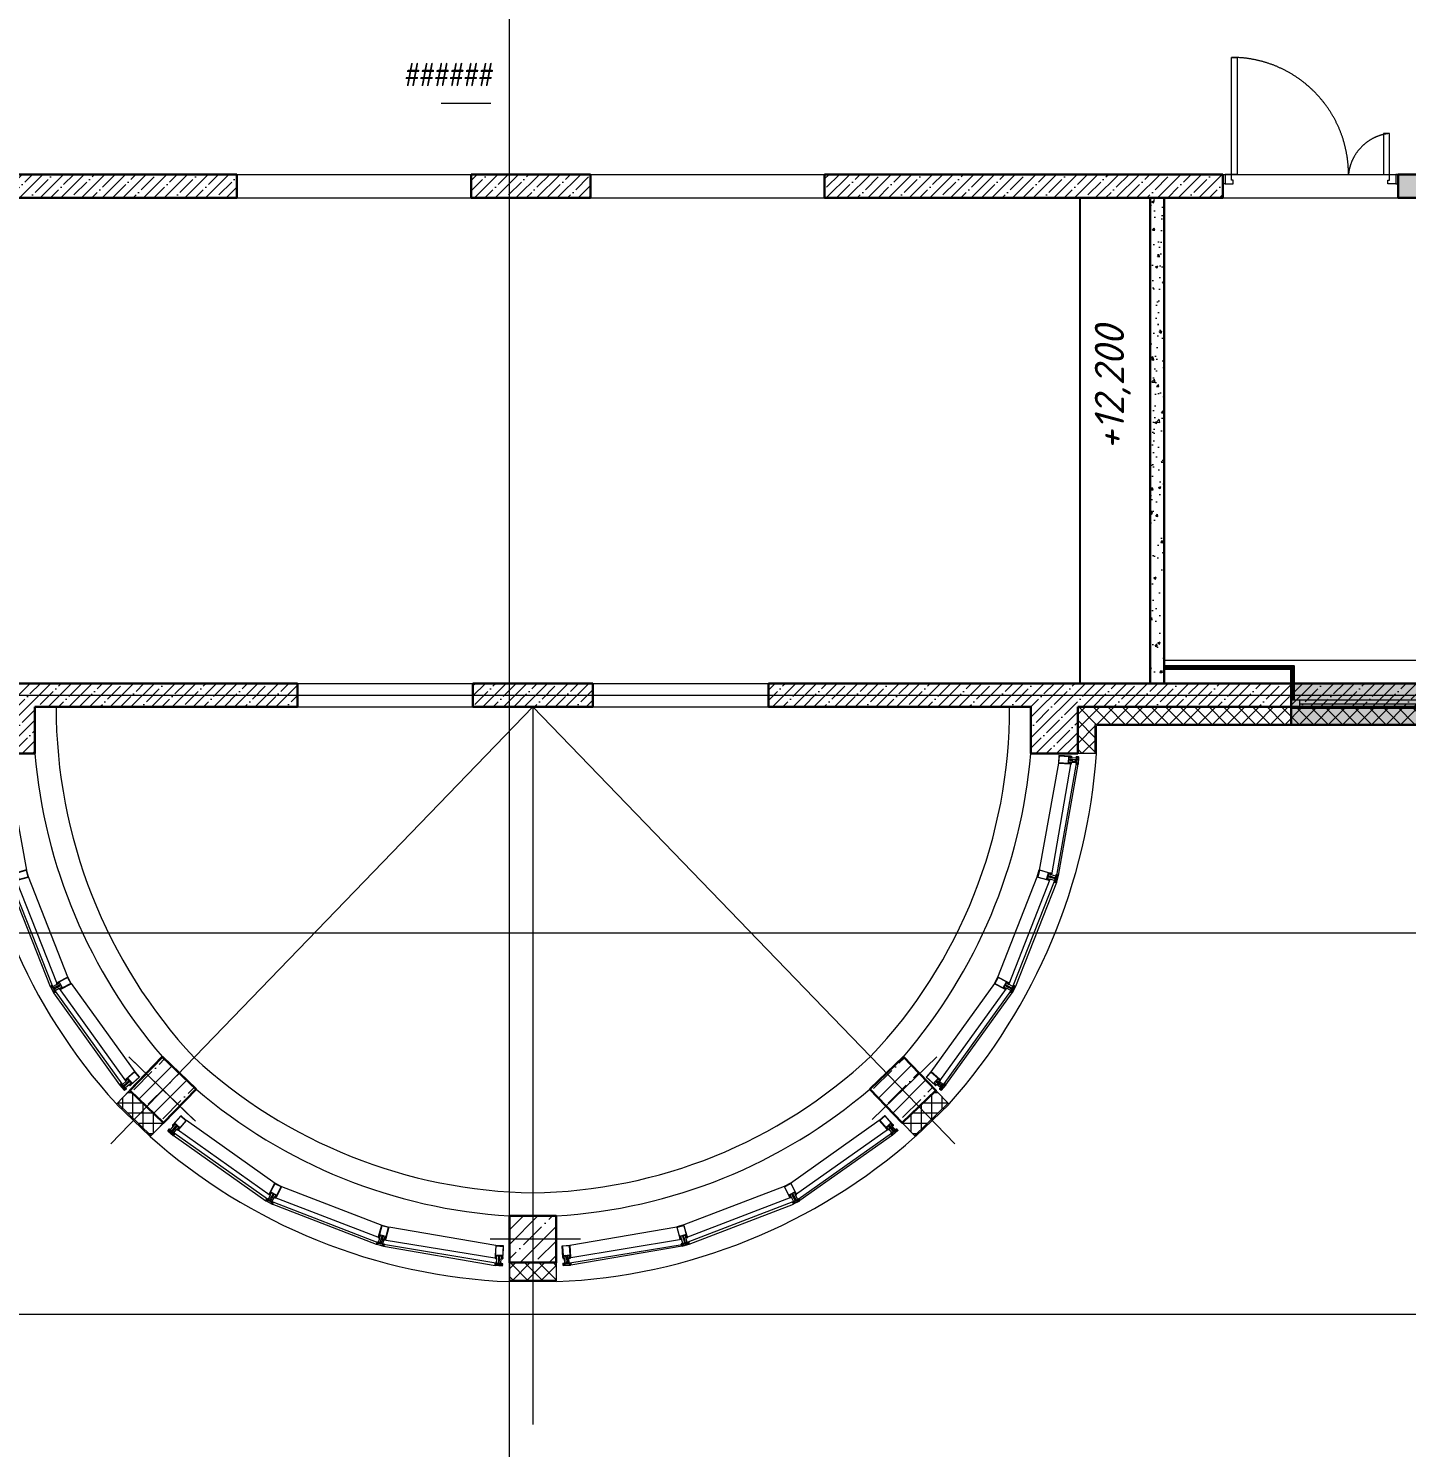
# Model space of a CAD drawing. Extents: x -96705 to 1864084, y -482104 to 235.
# Drawn here: x 956805 to 968580, y -150637 to -138509 of the extents above; entities that cross this region are included whole.
import ezdxf
from ezdxf import colors
from ezdxf.entities.mleader import LeaderData, LeaderLine
from ezdxf.enums import TextEntityAlignment as Align
from ezdxf.math import Vec2, Vec3

# ---------------------------------------------------------------- set-up
doc = ezdxf.new("R2010")
doc.units = 0
doc.header["$LTSCALE"] = 100
for name, pattern in [('ACAD_ISO03W100', [30, 12, -18]), ('ADSK_Штриховая_ш2 п1', [3, 2, -1]), ('CENTER', [2, 1.25, -0.25, 0.25, -0.25])]:
    doc.linetypes.add(name, pattern=pattern)
for name, color, linetype, lineweight in [('АР_Двери', 5, 'Continuous', 18), ('АР_Маркер экспликации', 239, 'Continuous', 13), ('АР_Навесной фасад', 5, 'Continuous', 5), ('АР_Номер помещения', 1, 'Continuous', 25), ('АР_Окна БЛОК', 250, 'Continuous', 13), ('АР_Оси', 193, 'Continuous', 9), ('АР_Отметки', 250, 'Continuous', 15), ('АР_Перегородки витражные', 152, 'Continuous', 13), ('АР_Перегородки газоблок', 165, 'Continuous', 30), ('АР_Перегородки газоблок_Штрих', 165, 'Continuous', 5), ('АР_Подоконники', 163, 'Continuous', 9), ('АР_Помещения_площадь', 19, 'Continuous', 9), ('АР_Сущ Несущая стена', 202, 'Continuous', 30), ('АР_тонкая линия', 250, 'Continuous', 0), ('АР_Утеплитель', 250, 'Continuous', 9), ('АР_Штриховка монолит', 250, 'Continuous', 9)]:
    doc.layers.add(name, color=color, linetype=linetype, lineweight=lineweight)
doc.layers.add('Тонкая', color=7, linetype='Continuous')
doc.layers.add('ТХ_подиум скрыть', color=7, linetype='Continuous')
doc.layers.get('Тонкая').off()
doc.styles.add('ISOCPEUR', font='isocpeui.ttf', dxfattribs={"height": 250})
doc.styles.get("Standard").update_dxf_attribs({"font": 'arial.ttf'})
pattern_1 = [(45, (731759.35, -210952.4), (-88.38835, 88.38835), []), (45, (731847.74, -210952.4), (-88.38835, 88.38835), [156.25, -31.25, 0, -31.25])]
pattern_2 = [(45, (1003635.66, -210952.39), (-61.87184, 61.87184), []), (135, (1003635.66, -210952.39), (-61.87184, -61.87184), [])]
pattern_3 = [(90, (1003635.66, -210952.39), (-87.5, 0), []), (180, (1003635.66, -210952.39), (-7e-15, -87.5), [])]
pattern_4 = [(335.76716334, (-69115.3163, 318510.941), (0.651582564, 1.447617495), []), (65.76716334, (-69115.3163, 318510.941), (-1.447617495, 0.651582564), [])]

# ---------------------------------------------------------------- blocks, each defined once
blk = doc.blocks.new('Полуторная_на лестницу')
at = {"color": 8}
for points in [[(75, 80), (75, 1080), (125, 1080), (125, 80)], [(1375, 430), (1375, 80), (1425, 80), (1425, 430)]]:
    blk.add_lwpolyline(points, close=True, dxfattribs=at)
for points in [[(0, 0), (0, 80), (20, 80), (20, 0), (0, 0)], [(20, 80), (20, 0), (90, 0), (90, 30), (75, 30), (75, 80), (20, 80)], [(1480, 80), (1480, 0), (1410, 0), (1410, 30), (1425, 30), (1425, 80), (1480, 80)], [(1500, 0), (1500, 80), (1480, 80), (1480, 0), (1500, 0)]]:
    blk.add_lwpolyline(points, dxfattribs=at)
at = {"color": 8, "linetype": 'ACAD_ISO03W100', "ltscale": 3}
for centre, radius, start, end in [((75, 80), 1000, 0, 90), ((1465, 40), 392, 95.9075, 174.0925)]:
    blk.add_arc(centre, radius, start, end, dxfattribs=at)
blk = doc.blocks.new('*U239')
at = {"layer": 'АР_Номер помещения', "color": 8}
blk.add_circle((-15344, -5763), 400, dxfattribs=at)
at = {"layer": 'АР_Помещения_площадь', "color": 8}
blk.add_line((-15061, -6974), (-15484, -6974), dxfattribs=at)
at = {"color": 8, "style": 'ISOCPEUR', "width": 0.7, "flags": 1}
blk.add_attdef('КАТЕГОРИЯ', (-499, -2092), '', height=250, dxfattribs=at)
at = {"layer": 'АР_Номер помещения', "color": 8, "style": 'ISOCPEUR', "width": 0.7}
blk.add_attdef('НОМЕР_ПОМЕЩЕНИЯ', text='', height=300, dxfattribs=at).set_placement((-15344, -5763), align=Align.MIDDLE_CENTER)
at = {"layer": 'АР_Помещения_площадь', "color": 8, "lineweight": 30, "width": 0.7, "flags": 104}
blk.add_attdef('ИМЯ_ПОМЕЩЕНИЯ', text='', height=100, dxfattribs=at).set_placement((158, 1217), align=Align.MIDDLE_CENTER)
at = {"layer": 'АР_Помещения_площадь', "color": 8, "style": 'ISOCPEUR', "width": 0.7}
blk.add_attdef('ПЛОЩАДЬ_ПОМЕЩЕНИЯ', text='', height=200, dxfattribs=at).set_placement((-15056, -6727), align=Align.MIDDLE_RIGHT)
blk = doc.blocks.new('стойка витр.')
h = blk.add_hatch()
h.set_pattern_fill('ANSI37', color=8, scale=0.5, angle=-69.2328)
h.set_pattern_definition(pattern_4)
edge = h.paths.add_edge_path()
edge.add_line((-23, 14), (-23, 15))
edge.add_arc((-23, 15), 0.427, 20.7605, 72.3)
edge.add_arc((-23, 16), 0.427, 110.764, 252.288, ccw=False)
edge.add_line((-23, 16), (-22, 16))
edge.add_arc((-22, 16), 0.183, 20.749, 110.7854, ccw=False)
edge.add_line((-22, 16), (-22, 16))
edge.add_arc((-22, 16), 0.183, 200.7666, 335.778)
edge.add_line((-22, 16), (-21, 18))
edge.add_arc((-22, 18), 0.637, 344.3928, 381.7249)
edge.add_line((-21, 18), (-23, 22))
edge.add_arc((-23, 22), 0.637, 19.8094, 57.1415)
edge.add_line((-23, 22), (-24, 23))
edge.add_arc((-24, 23), 0.183, 65.7564, 200.7677)
edge.add_line((-25, 23), (-24, 23))
edge.add_arc((-25, 23), 0.183, -69.251, 20.7854, ccw=False)
edge.add_line((-25, 23), (-26, 22))
edge.add_arc((-26, 23), 0.427, 149.2464, 290.7703, ccw=False)
edge.add_arc((-27, 23), 0.427, 329.2344, 380.7738)
edge.add_line((-26, 23), (-27, 24))
edge.add_arc((-27, 24), 0.183, 20.749, 110.7854)
edge.add_line((-27, 24), (-33, 22))
edge.add_arc((-33, 21), 0.306, 107.612, 200.6883)
edge.add_line((-34, 21), (-33, 21))
edge.add_arc((-33, 21), 0.304, 200.7453, 225.8124)
edge.add_line((-33, 21), (-32, 19))
edge.add_arc((-32, 19), 0.305, -108.8628, 45.7814, ccw=False)
edge.add_arc((-29, 28), 9.95, 231.9543, 250.0412, ccw=False)
edge.add_arc((-35, 20), 0.4, 42.3093, 119.225)
edge.add_arc((-35, 20), 0.602, 134.395, 228.6478)
edge.add_arc((-29, 28), 11, 232.0873, 240.8889)
edge.add_arc((-37, 13), 6.09, 40.7589, 60.6144, ccw=False)
edge.add_arc((-33, 17), 0.305, -34.8959, 41.6027, ccw=False)
edge.add_line((-32, 16), (-33, 16))
edge.add_arc((-33, 16), 0.305, 145.1101, 256.4243)
edge.add_line((-33, 15), (-32, 15))
edge.add_arc((-32, 15), 0.305, -34.8899, 76.4243, ccw=False)
edge.add_line((-32, 15), (-32, 14))
edge.add_arc((-32, 14), 0.305, 145.1101, 256.4243)
edge.add_line((-32, 13), (-31, 13))
edge.add_arc((-31, 13), 0.305, -24.2247, 76.4204, ccw=False)
edge.add_line((-31, 13), (-32, 11))
edge.add_arc((-31, 11), 0.305, 155.7711, 290.7403)
edge.add_line((-31, 11), (-23, 14))
edge.add_arc((-23, 14), 0.183, 290.749, 380.749)
edge = h.paths.add_edge_path(flags=16)
edge.add_line((-23, 21), (-22, 19))
edge.add_arc((-23, 18), 0.541, -69.2328, 20.7672, ccw=False)
edge.add_line((-23, 18), (-23, 18))
edge.add_arc((-24, 18), 0.541, 200.7672, 290.7672, ccw=False)
edge.add_line((-24, 18), (-25, 20))
edge.add_arc((-25, 20), 0.541, 110.7672, 200.7672, ccw=False)
edge.add_line((-25, 21), (-24, 21))
edge.add_arc((-24, 21), 0.541, 20.7672, 110.7672, ccw=False)
edge = h.paths.add_edge_path(flags=16)
edge.add_line((-27, 20), (-26, 17))
edge.add_arc((-26, 17), 0.541, -69.2328, 20.7672, ccw=False)
edge.add_line((-26, 16), (-28, 15))
edge.add_arc((-28, 16), 0.541, 200.7672, 290.7672, ccw=False)
edge.add_line((-29, 15), (-30, 19))
edge.add_arc((-30, 19), 0.541, 110.7672, 200.7672, ccw=False)
edge.add_line((-30, 20), (-28, 21))
edge.add_arc((-27, 20), 0.541, 20.7672, 110.7672, ccw=False)
h = blk.add_hatch()
h.set_pattern_fill('ANSI37', color=8, scale=0.5, angle=-69.2328)
h.set_pattern_definition([(335.76716334, (-69115.9168, 318510.7132), (0.651582564, 1.447617495), []), (65.76716334, (-69115.9168, 318510.7132), (-1.447617495, 0.651582564), [])])
edge = h.paths.add_edge_path()
edge.add_arc((-61, -46), 0.549, 155.7657, 200.7672)
edge.add_line((-62, -46), (-61, -44))
edge.add_arc((-61, -44), 0.183, 20.7672, 155.7657)
edge.add_line((-61, -44), (-61, -45))
edge.add_arc((-61, -45), 0.183, 200.7672, 290.7672)
edge.add_line((-61, -45), (-59, -44))
edge.add_arc((-60, -44), 0.427, -69.2328, 72.2936)
edge.add_arc((-59, -43), 0.427, 200.7672, 252.2936)
edge.add_line((-60, -43), (-63, -35))
edge.add_arc((-63, -34), 0.305, 110.7672, 200.7672)
edge.add_line((-63, -34), (-61, -33))
edge.add_arc((-60, -34), 0.304, 76.4029, 110.7672)
edge.add_line((-60, -33), (-60, -34))
edge.add_arc((-108, -56), 53, 16.7114, 24.8229)
edge.add_line((-57, -41), (-58, -41))
edge.add_arc((-58, -41), 0.305, 145.1109, 256.4234)
edge.add_line((-58, -42), (-57, -42))
edge.add_arc((-57, -42), 0.305, -34.8891, 76.4234)
edge.add_line((-57, -42), (-57, -43))
edge.add_arc((-57, -43), 0.305, 145.1109, 256.4234)
edge.add_line((-57, -44), (-56, -44))
edge.add_arc((-56, -44), 0.305, -34.8891, 76.4234)
edge.add_line((-56, -44), (-56, -45))
edge.add_arc((-56, -45), 0.305, 145.1109, 256.4234)
edge.add_line((-56, -46), (-55, -46))
edge.add_arc((-56, -46), 0.305, -34.8891, 76.4234)
edge.add_line((-55, -46), (-56, -47))
edge.add_arc((-56, -47), 0.305, 145.1109, 256.4234)
edge.add_line((-56, -47), (-55, -48))
edge.add_arc((-55, -48), 0.305, -34.8891, 76.4234)
edge.add_line((-55, -48), (-55, -49))
edge.add_arc((-55, -49), 0.305, 145.1109, 256.4234)
edge.add_line((-55, -49), (-54, -50))
edge.add_arc((-54, -50), 0.305, -34.8891, 76.4234)
edge.add_line((-54, -50), (-54, -51))
edge.add_arc((-54, -51), 0.305, 145.1109, 256.4234)
edge.add_line((-54, -51), (-53, -51))
edge.add_arc((-53, -52), 0.305, -43.6751, 76.4279)
edge.add_line((-53, -52), (-54, -53))
edge.add_arc((-54, -53), 0.305, 136.3286, 262.7471)
edge.add_arc((-55, -61), 7.99, 59.586, 82.7471)
edge.add_arc((-51, -54), 0.305, 253.291, 419.586)
edge.add_arc((-53, -61), 6.03, 73.291, 110.7672)
edge.add_line((-55, -55), (-55, -55))
edge.add_arc((-55, -55), 0.427, 200.7672, 290.7672)
edge.add_line((-55, -55), (-57, -51))
edge.add_arc((-56, -51), 0.427, 149.2366, 200.7672)
edge.add_arc((-57, -51), 0.427, -30.7634, 40.0143)
edge.add_arc((-57, -51), 0.427, 40.0005, 110.7672)
edge.add_line((-57, -50), (-58, -51))
edge.add_arc((-58, -51), 0.183, 110.7672, 200.7672)
edge.add_line((-58, -51), (-58, -51))
edge.add_arc((-59, -51), 0.183, 245.7686, 380.7672)
edge.add_line((-59, -51), (-60, -51))
edge.add_arc((-60, -50), 0.549, 200.7672, 245.7686)
edge.add_line((-60, -50), (-62, -46))
edge = h.paths.add_edge_path(flags=16)
edge.add_arc((-59, -49), 0.541, 200.7672, 290.7672)
edge.add_line((-61, -47), (-60, -49))
edge.add_arc((-60, -47), 0.541, 110.7672, 200.7672)
edge.add_line((-59, -46), (-60, -46))
edge.add_arc((-59, -46), 0.541, 20.7672, 110.7672)
edge.add_line((-58, -48), (-59, -46))
edge.add_arc((-58, -49), 0.541, -69.2328, 20.7672)
edge.add_line((-59, -50), (-58, -49))
h = blk.add_hatch()
h.set_pattern_fill('ANSI37', color=8, scale=0.5, angle=-69.2328)
h.set_pattern_definition(pattern_4)
edge = h.paths.add_edge_path()
edge.add_line((-8, -26), (-7, -27))
edge.add_arc((-8, -27), 0.427, -30.7656, 20.7738, ccw=False)
edge.add_arc((-7, -27), 0.427, 149.2464, 290.7703)
edge.add_line((-7, -28), (-6, -27))
edge.add_arc((-6, -27), 0.183, 290.749, 380.7854)
edge.add_line((-6, -27), (-6, -27))
edge.add_arc((-6, -27), 0.183, 65.7564, 200.7677, ccw=False)
edge.add_line((-5, -27), (-4, -27))
edge.add_arc((-4, -28), 0.637, 19.8094, 57.1415, ccw=False)
edge.add_line((-4, -28), (-2, -31))
edge.add_arc((-3, -32), 0.637, -15.6072, 21.7249, ccw=False)
edge.add_line((-2, -32), (-3, -33))
edge.add_arc((-3, -33), 0.183, 200.7666, 335.778, ccw=False)
edge.add_line((-3, -33), (-3, -33))
edge.add_arc((-3, -33), 0.183, 20.749, 110.7854)
edge.add_line((-3, -33), (-4, -34))
edge.add_arc((-4, -34), 0.427, 110.764, 252.288)
edge.add_arc((-5, -35), 0.427, 20.7605, 72.3, ccw=False)
edge.add_line((-4, -35), (-4, -36))
edge.add_arc((-4, -36), 0.183, -69.251, 20.7854, ccw=False)
edge.add_line((-4, -36), (-11, -38))
edge.add_arc((-11, -38), 0.306, 200.846, 293.9223, ccw=False)
edge.add_line((-11, -38), (-11, -38))
edge.add_arc((-11, -37), 0.304, 175.722, 200.789, ccw=False)
edge.add_line((-11, -37), (-11, -35))
edge.add_arc((-12, -35), 0.305, 355.7529, 510.3972)
edge.add_arc((-3, -40), 9.95, 151.4932, 169.58)
edge.add_arc((-13, -38), 0.4, 282.3093, 359.225, ccw=False)
edge.add_arc((-13, -38), 0.602, 172.8865, 267.1393, ccw=False)
edge.add_arc((-3, -40), 11, 160.6454, 169.447, ccw=False)
edge.add_arc((-19, -34), 6.09, 340.92, 360.7754)
edge.add_arc((-13, -34), 0.305, 359.9316, 436.4302)
edge.add_line((-13, -34), (-14, -34))
edge.add_arc((-14, -33), 0.305, 145.1101, 256.4243, ccw=False)
edge.add_line((-14, -33), (-14, -32))
edge.add_arc((-14, -32), 0.305, 325.1101, 436.4243)
edge.add_line((-14, -32), (-15, -32))
edge.add_arc((-15, -31), 0.305, 145.1101, 256.4243, ccw=False)
edge.add_line((-15, -31), (-14, -30))
edge.add_arc((-15, -30), 0.305, 325.1139, 425.759)
edge.add_line((-15, -30), (-16, -29))
edge.add_arc((-16, -29), 0.305, 110.794, 245.7633, ccw=False)
edge.add_line((-16, -29), (-8, -26))
edge.add_arc((-8, -26), 0.183, 20.7854, 110.7854, ccw=False)
edge = h.paths.add_edge_path(flags=16)
edge.add_line((-3, -31), (-4, -29))
edge.add_arc((-5, -29), 0.541, 20.7672, 110.7672)
edge.add_line((-5, -28), (-6, -29))
edge.add_arc((-6, -29), 0.541, 110.7672, 200.7672)
edge.add_line((-6, -29), (-5, -32))
edge.add_arc((-5, -32), 0.541, 200.7672, 290.7672)
edge.add_line((-5, -32), (-4, -32))
edge.add_arc((-4, -31), 0.541, 290.7672, 380.7672)
edge = h.paths.add_edge_path(flags=16)
edge.add_line((-7, -33), (-8, -29))
edge.add_arc((-9, -30), 0.541, 20.7672, 110.7672)
edge.add_line((-9, -29), (-11, -30))
edge.add_arc((-11, -31), 0.541, 110.7672, 200.7672)
edge.add_line((-11, -31), (-10, -34))
edge.add_arc((-10, -34), 0.541, 200.7672, 290.7672)
edge.add_line((-9, -35), (-7, -34))
edge.add_arc((-7, -33), 0.541, 290.7672, 380.7672)
at = {"color": 8, "lineweight": 0, "ltscale": 100, "transparency": 33554687}
for points in [[(-69, -58), (-90, -2), (-90, -1), (-89, -1), (-89, -1), (-88, -3), (-87, -3), (-87, -3), (-86, -3), (-87, -1), (-87, 0), (-82, 2), (-81, 1), (-80, 1), (-77, 4), (-78, 5), (-90, 0), (-91, -2), (-70, -59), (-68, -60), (-55, -55), (-55, -54), (-59, -54), (-59, -54), (-60, -56), (-65, -58), (-66, -57), (-67, -55), (-67, -55), (-68, -55), (-68, -56), (-67, -58), (-67, -58), (-68, -59)], [(66, 59), (-27, 24), (-26, 22), (-25, 22), (-25, 22), (-25, 23), (-21, 25), (-19, 21), (-19, 21), (-19, 21), (-18, 17), (-22, 16), (-23, 17), (-23, 16), (-23, 16), (-23, 14), (-17, 16), (-16, 17), (-15, 20), (-15, 20), (-17, 24), (-17, 25), (-17, 25), (-14, 27), (-12, 26), (-4, 5), (-5, 4), (-33, -7), (-33, -7), (-32, -8), (-31, -9), (-30, -9), (-30, -9), (-29, -9), (-29, -8), (-28, -9), (-27, -8), (-27, -8), (-26, -8), (-25, -7), (-25, -7), (-25, -7), (-24, -7), (-24, -6), (-23, -7), (-22, -6), (-22, -6), (-21, -6), (-20, -6), (-20, -5), (-20, -5), (-19, -5), (-18, -4), (-18, -5), (-17, -4), (-15, -5), (-15, -6), (-16, -8), (-16, -9), (-16, -8), (-17, -9), (-18, -9), (-18, -9), (-19, -9), (-19, -10), (-20, -10), (-21, -10), (-21, -11), (-21, -10), (-23, -11), (-23, -11), (-23, -11), (-24, -11), (-24, -12), (-25, -12), (-26, -12), (-26, -13), (-26, -12), (-28, -13), (-28, -13), (-28, -13), (-29, -13), (-29, -14), (-30, -15), (-29, -16), (-29, -16), (-1, -6), (0, -6), (8, -28), (8, -29), (4, -31), (3, -30), (3, -29), (2, -25), (2, -25), (-1, -23), (-2, -23), (-8, -25), (-7, -27), (-6, -28), (-6, -27), (-6, -26), (-2, -25), (0, -28), (0, -28), (0, -29), (1, -32), (-4, -34), (-4, -33), (-4, -33), (-5, -34), (-4, -36), (89, -1), (89, 1), (67, 59)], [(64, 56), (85, 0), (11, -28), (-11, 28)]]:
    blk.add_lwpolyline(points, close=True, dxfattribs=at)
for points in [[(-74, -6), (-74, -6), (-75, -6), (-74, -7), (-77, -8, -0.414362), (-77, -8), (-79, -2, -0.414326), (-79, 0), (-77, 0), (-77, -1), (-76, 0), (-76, 0), (-77, 3, 0.551224), (-78, 4), (-80, 1, -0.267349), (-81, 1), (-82, 1, 0.249629), (-83, 1), (-86, -2, 0.827043), (-86, -3), (-82, -2, -0.414326), (-81, -2), (-78, -9, 0.414326), (-77, -10), (-76, -9, -0.082799), (-72, -16), (-68, -26), (-68, -26), (-68, -26), (-65, -35, -0.082799), (-63, -43), (-64, -44, 0.414326), (-65, -45), (-62, -52, -0.414326), (-62, -53), (-66, -55, 0.827043), (-66, -56), (-61, -56, 0.249629), (-61, -55), (-60, -54, -0.267349), (-59, -54), (-56, -54, 0.551224), (-56, -54), (-57, -51), (-57, -50), (-58, -50), (-58, -51), (-59, -52, -0.414326), (-60, -51), (-63, -45, -0.414362), (-63, -45), (-60, -44), (-60, -45), (-60, -45), (-59, -44)], [(-74, 3, 0.57795), (-74, 4), (-75, 4, -0.615334), (-75, 4, 0.101403), (-74, 7, 0.887085), (-74, 7, -0.164997), (-77, 5), (-77, 5, 0.414304), (-78, 4), (-76, 1, 0.228696), (-76, 1, -0.319049), (-76, 0, -0.319002), (-76, 0), (-77, -1, -0.4144), (-77, -1), (-78, 0, 0.668339), (-78, 0), (-79, -2, 0.198883), (-79, -2), (-77, -6, 0.198883), (-77, -7), (-75, -7, 0.668339), (-75, -7), (-75, -7, -0.4144), (-75, -7), (-74, -6, -0.710202), (-73, -7, 0.228696), (-73, -7), (-70, -16, 0.414362), (-70, -16), (-67, -15, 0.151171), (-67, -15), (-67, -15, 0.035408), (-70, -8), (-71, -7, -0.527868), (-71, -7), (-70, -6, 0.527868), (-71, -6), (-72, -5, -0.527868), (-72, -5), (-71, -4, 0.527868), (-71, -4), (-72, -4, -0.527868), (-72, -3), (-72, -2, 0.527868), (-72, -2), (-73, -2, -0.527868), (-73, -1), (-73, 0, 0.527868), (-73, 0), (-74, 0, -0.527868), (-74, 1), (-73, 1, 0.527868), (-74, 2), (-74, 2, -0.527868), (-75, 3)], [(-23, 14), (-23, 15, 0.228752), (-23, 15, -0.710164), (-23, 16), (-22, 16, -0.4144), (-22, 16), (-22, 16, 0.66825), (-22, 16), (-21, 18, 0.164348), (-21, 18), (-23, 22, 0.164348), (-23, 22), (-24, 23, 0.66825), (-25, 23), (-24, 23, -0.4144), (-25, 23), (-26, 22, -0.710164), (-26, 23, 0.228752), (-26, 23), (-27, 24, 0.4144), (-27, 24), (-33, 22, 0.430028), (-34, 21), (-33, 21, 0.109814), (-33, 21), (-32, 19, -0.800036), (-32, 18, -0.079083), (-35, 20, 0.348803), (-35, 20, 0.436125), (-35, 19, 0.038423), (-34, 18, -0.086853), (-32, 17, -0.346763), (-32, 16), (-33, 16, 0.527877), (-33, 15), (-32, 15, -0.527877), (-32, 15), (-32, 14, 0.527877), (-32, 13), (-31, 13, -0.469739), (-31, 13), (-32, 11, 0.667984), (-31, 11), (-23, 14, 0.414214)], [(-32, -8), (-33, -7, 0.523933), (-33, -7), (-64, -19, 0.414326), (-65, -20), (-64, -21, 0.410627), (-63, -21), (-63, -21, 0.492552), (-63, -21), (-63, -20, -0.441111), (-63, -20), (-61, -19, -0.208057), (-60, -19, -0.000016), (-57, -21, -0.439819), (-56, -22, -0.000016), (-58, -25, -0.208057), (-58, -26), (-60, -27, -0.441111), (-60, -26), (-61, -26, 0.492552), (-61, -26), (-61, -26, 0.410627), (-62, -27), (-61, -28, 0.414326), (-61, -28), (-30, -17, 0.523933), (-29, -16), (-30, -15)], [(-53, -51, -0.57795), (-53, -52), (-54, -53, 0.615334), (-54, -53, -0.101403), (-51, -54, -0.887085), (-51, -55, 0.164997), (-55, -55), (-55, -55, -0.414304), (-55, -55), (-57, -51, -0.228696), (-57, -51, 0.319049), (-57, -50, 0.319002), (-57, -50), (-58, -51, 0.4144), (-58, -51), (-58, -51, -0.668339), (-59, -51), (-60, -51, -0.198883), (-60, -50), (-62, -46, -0.198883), (-62, -46), (-61, -44, -0.668339), (-61, -44), (-61, -45, 0.4144), (-61, -45), (-59, -44, 0.710202), (-59, -43, -0.228696), (-60, -43), (-63, -35, -0.414362), (-63, -34), (-61, -33, -0.151171), (-60, -33), (-60, -34, -0.035408), (-57, -41), (-58, -41, 0.527868), (-58, -42), (-57, -42, -0.527868), (-57, -42), (-57, -43, 0.527868), (-57, -44), (-56, -44, -0.527868), (-56, -44), (-56, -45, 0.527868), (-56, -46), (-55, -46, -0.527868), (-55, -46), (-56, -47, 0.527868), (-56, -47), (-55, -48, -0.527868), (-55, -48), (-55, -49, 0.527868), (-55, -49), (-54, -50, -0.527868), (-54, -50), (-54, -51, 0.527868), (-54, -51)], [(-8, -26), (-7, -27, -0.228752), (-7, -27, 0.710164), (-7, -28), (-6, -27, 0.4144), (-6, -27), (-6, -27, -0.66825), (-5, -27), (-4, -27, -0.164348), (-4, -28), (-2, -31, -0.164348), (-2, -32), (-3, -33, -0.66825), (-3, -33), (-3, -33, 0.4144), (-3, -33), (-4, -34, 0.710164), (-4, -34, -0.228752), (-4, -35), (-4, -36, -0.4144), (-4, -36), (-11, -38, -0.430028), (-11, -38), (-11, -38, -0.109814), (-11, -37), (-11, -35, 0.800036), (-12, -35, 0.079083), (-13, -38, -0.348803), (-13, -38, -0.436125), (-14, -38, -0.038423), (-13, -36, 0.086853), (-13, -34, 0.346763), (-13, -34), (-14, -34, -0.527877), (-14, -33), (-14, -32, 0.527877), (-14, -32), (-15, -32, -0.527877), (-15, -31), (-14, -30, 0.469739), (-15, -30), (-16, -29, -0.667984), (-16, -29), (-8, -26, -0.414214)]]:
    blk.add_lwpolyline(points, format="xyb", close=True, dxfattribs=at)
for points in [[(-72, 0), (-73, 0)], [(-70, -6), (-69, -6), (-31, 9), (-31, 9), (-31, 11)], [(-27, 24), (-27, 24)], [(-23, 14), (-23, 14)], [(-56, -42), (-56, -41), (-17, -27), (-17, -27), (-16, -29)]]:
    blk.add_lwpolyline(points, dxfattribs=at)
at = {"color": 8}
blk.add_lwpolyline([(-73, 0), (-55, -48), (-54, -48), (-72, 0)], close=True, dxfattribs=at)
for points in [[(-27, 20), (-26, 17, -0.414214), (-26, 16), (-28, 15, -0.414214), (-29, 15), (-30, 19, -0.414214), (-30, 20), (-28, 21, -0.414214)], [(-23, 21), (-22, 19, -0.414214), (-23, 18), (-23, 18, -0.414214), (-24, 18), (-25, 20, -0.414214), (-25, 21), (-24, 21, -0.414214)], [(-75, -2), (-74, -4, -0.414214), (-75, -5), (-76, -5, -0.414214), (-77, -5), (-78, -3, -0.414214), (-77, -2), (-76, -2, -0.414214)], [(-58, -48), (-59, -46, 0.414214), (-59, -46), (-60, -46, 0.414214), (-61, -47), (-60, -49, 0.414214), (-59, -50), (-58, -49, 0.414214)], [(-7, -33), (-8, -29, 0.414214), (-9, -29), (-11, -30, 0.414214), (-11, -31), (-10, -34, 0.414214), (-9, -35), (-7, -34, 0.414214)], [(-3, -31), (-4, -29, 0.414214), (-5, -28), (-6, -29, 0.414214), (-6, -29), (-5, -32, 0.414214), (-5, -32), (-4, -32, 0.414214)]]:
    blk.add_lwpolyline(points, format="xyb", close=True, dxfattribs=at)
at = {"color": 8, "lineweight": 0, "ltscale": 100, "transparency": 33554687}
blk.add_arc((-33, 21), 0.305, 110.7562, 200.7779, dxfattribs=at)
blk = doc.blocks.new('A$Ccadbda81')
at = {"layer": 'АР_Перегородки витражные', "color": 8}
for p, q in [((89, -1005), (-114, -61)), ((-95, -53), (104, -1006)), ((145, -997), (-54, -43)), ((55, -46), (251, -953)), ((108, -1064), (489, -1941)), ((508, -1935), (124, -1053)), ((163, -1037), (546, -1918)), ((636, -1855), (270, -1012)), ((666, -1908), (1236, -2643)), ((1113, -2760), (520, -1993)), ((533, -1980), (1130, -2751)), ((1163, -2725), (567, -1955))]:
    blk.add_line(p, q, dxfattribs=at)
at = {"layer": 'АР_Перегородки витражные', "color": 8, "xscale": -1}
for p, rotation in [((-31, -22), 206.0439613467204), ((1196, -2723), 244.0437384224219)]:
    blk.add_blockref('стойка витр.', p, dxfattribs=dict(at, rotation=rotation))
at = {"layer": 'АР_Перегородки витражные', "color": 8}
for p, rotation in [((181, -1008), 357.0718620546067), ((579, -1924), 9.301548555461455)]:
    blk.add_blockref('стойка витр.', p, dxfattribs=dict(at, rotation=rotation))
blk = doc.blocks.new('A$C81a96c4f')
at = {"layer": 'АР_Штриховка монолит', "ltscale": 100}
h = blk.add_hatch(dxfattribs=at)
h.set_pattern_fill('ANSI35', color=8, scale=700)
h.set_pattern_definition([(45, (-977645.9, 95082.39), (-123.743687, 123.743687), []), (45, (-977522.15, 95082.39), (-123.743687, 123.743687), [218.75, -43.75, 0, -43.75])])
h.paths.add_polyline_path([(-3166, -2990), (-3443, -3278), (-3156, -3556), (-2878, -3268)])
h = blk.add_hatch(dxfattribs=at)
h.set_pattern_fill('ANSI35', color=8, scale=700)
h.set_pattern_definition([(45, (-971324.91, 95091.84), (-123.743687, 123.743687), []), (45, (-971201.17, 95091.84), (-123.743687, 123.743687), [218.75, -43.75, 0, -43.75])])
h.paths.add_polyline_path([(3166, -2990), (2878, -3268), (3156, -3556), (3443, -3278)])
h = blk.add_hatch(dxfattribs=at)
h.set_pattern_fill('ANSI35', color=8, scale=700)
h.set_pattern_definition([(45, (177458.83, -66645.68), (-123.74369, 123.74369), []), (45, (177582.58, -66645.68), (-123.74369, 123.74369), [218.75, -43.75, 0, -43.75])])
h.paths.add_polyline_path([(200, -4350), (-200, -4350), (-200, -4750), (200, -4750)])
at = {"layer": 'АР_Сущ Несущая стена', "color": 8, "ltscale": 100}
for points in [[(-2878, -3268), (-3166, -2990), (-3443, -3278), (-3156, -3556)], [(2878, -3268), (3166, -2990), (3443, -3278), (3156, -3556)], [(-200, -4350), (200, -4350), (200, -4750), (-200, -4750)]]:
    blk.add_lwpolyline(points, close=True, dxfattribs=at)
blk = doc.blocks.new('_DotSmall')
at = {"color": 0, "linetype": 'ByBlock', "const_width": 0.5}
blk.add_lwpolyline([(-0.0625, 0, 1), (0.0625, 0, 1)], format="xyb", close=True, dxfattribs=at)
blk = doc.blocks.new('*U409')
h = blk.add_hatch(color=8)
h.dxf.hatch_style = 1
h.paths.add_polyline_path([(-1310, -140), (0, -140), (0, 220), (-1310, 220)])
at = {"color": 8, "lineweight": 30}
for p, q in [((-1310, -140), (-1310, 220)), ((0, -140), (0, 220))]:
    blk.add_line(p, q, dxfattribs=at)
at = {"color": 8}
for p, q in [((0, 220), (-1310, 220)), ((-1310, 70), (0, 70)), ((-1310, 0), (0, 0)), ((-1240, 0), (-1240, 70)), ((-1240, 35), (-70, 35)), ((-70, 0), (-70, 70)), ((-1310, -140), (0, -140)), ((-1310, -140), (-1310, -140)), ((-1310, -140), (-1310, -140)), ((0, -140), (0, -140)), ((0, -140), (0, -140))]:
    blk.add_line(p, q, dxfattribs=at)

msp = doc.modelspace()

# ---------------------------------------------------------------- hatches: boundary and pattern name
at = {"layer": 'АР_Перегородки газоблок_Штрих', "ltscale": 100}
h = msp.add_hatch(dxfattribs=at)
h.set_pattern_fill('AR-CONC', color=8, scale=30)
h.set_pattern_definition([(50, (731759.35, -210952.4), (215.17805, -18.82564), [22.5, -247.5]), (355, (731759.35, -210952.4), (-41.6254, 225.65764), [18, -198]), (100.45144, (731777.28, -210953.96), (173.55265, 206.832), [19.12206, -210.34263]), (46.1842, (731759.35, -210892.4), (320.1724, -49.65578), [33.75, -371.25]), (96.63564, (731786.03, -210896.53), (280.3986, 292.2356), [28.6831, -315.51413]), (351.18416, (731759.35, -210892.4), (280.3986, 292.2356), [27, -297]), (21, (731789.35, -210907.4), (179.07212, -120.78567), [22.5, -247.5]), (326, (731789.35, -210907.4), (72.9946, 217.54501), [18, -198]), (71.45144, (731804.27, -210917.46), (252.06671, 96.75935), [19.12206, -210.34263]), (37.5, (731759.35, -210952.394), (3.647957, 99.868156), [0, -195.6, 0, -201, 0, -198.75]), (7.5, (731759.35, -210952.39), (78.92086, 118.323514), [0, -114.6, 0, -191.1, 0, -75.75]), (327.5, (731692.45, -210952.394), (160.14673, -6.766462), [0, -75, 0, -234, 0, -310.5]), (317.5, (731662.45, -210952.4), (174.95585, 30.031495), [0, -97.5, 0, -155.4, 0, -220.5])])
h.paths.add_polyline_path([(966388.3, -139956.7), (966388.4, -144106.7), (966508.4, -144106.7), (966508.3, -139956.7)])
at = {"layer": 'АР_Утеплитель', "ltscale": 100}
h = msp.add_hatch(dxfattribs=at)
h.set_pattern_fill('ANSI37', color=8, scale=700)
h.set_pattern_definition([(45, (-18326.67, -106593.18), (-61.871843, 61.871843), []), (135, (-18326.67, -106593.18), (-61.871843, -61.871843), [])])
h.paths.add_polyline_path([(995285, -146136.7), (988935, -146136.7), (988935, -128266.7), (978435, -128266.7), (978435, -124301.7), (943635, -124301.7), (943635, -128266.7), (938659.8, -128266.7), (938659.8, -128116.7), (943485, -128116.7), (943485, -124151.7), (978585, -124151.7), (978585, -128116.7), (989085, -128116.7), (989085, -145986.7), (995435, -145986.7), (995434.9, -155996.7), (982035, -155996.7), (982035, -149646.7), (974155, -149646.7), (974155, -144456.7), (965919.7, -144456.7), (965919.7, -144706.7), (965769.7, -144706.7), (965769.7, -144306.7), (974305, -144306.7), (974305, -149496.7), (982185, -149496.7), (982185, -155846.7), (995284.9, -155846.7)])
h = msp.add_hatch(dxfattribs=at)
h.set_pattern_fill('ANSI37', color=8, scale=700, angle=45)
h.set_pattern_definition(pattern_3)
h.paths.add_polyline_path([(957957.7, -147864.1), (957853.5, -147972), (957565.8, -147694.1), (957669.9, -147586.2)])
h = msp.add_hatch(dxfattribs=at)
h.set_pattern_fill('ANSI37', color=8, scale=700, angle=45)
h.set_pattern_definition(pattern_3)
h.paths.add_polyline_path([(964272.2, -147864.1), (964376.4, -147972), (964664.2, -147694.1), (964560, -147586.2)])
h = msp.add_hatch(dxfattribs=at)
h.set_pattern_fill('ANSI37', color=8, scale=700)
h.set_pattern_definition(pattern_2)
h.paths.add_polyline_path([(960915, -149058.9), (960915, -149208.9), (961315, -149208.9), (961315, -149058.9)])
h = msp.add_hatch(dxfattribs=at)
h.set_pattern_fill('ANSI37', color=8, scale=700)
h.set_pattern_definition(pattern_2)
h.paths.add_polyline_path([(960915, -149058.9), (960915, -149208.9), (961315, -149208.9), (961315, -149058.9)])
at = {"layer": 'АР_Штриховка монолит', "ltscale": 100}
h = msp.add_hatch(dxfattribs=at)
h.set_pattern_fill('ANSI35', color=8, scale=500)
h.set_pattern_definition(pattern_1)
h.paths.add_polyline_path([(982185.1, -149296.7), (978435.1, -149296.7), (978435, -143811), (978135, -143811), (978135.1, -149296.7), (974505.1, -149296.7), (974505.1, -142510.5), (978135.1, -142510.5), (978135.1, -142681), (978435.1, -142681), (978435.1, -142350.5), (977714.8, -142350.5), (977714.8, -139956.7), (978435.1, -139956.7), (978435, -139044.2), (978135, -139044.2), (978135.1, -139756.7), (977154.8, -139756.7), (977154.8, -139956.7), (977554.8, -139956.7), (977554.8, -142350.5), (974505.1, -142350.5), (974505.1, -139956.7), (977154.8, -139956.7), (977154.8, -139756.7), (974505, -139756.7), (974505, -138969.2), (974305, -138969.2), (974305, -139756.7), (968508.4, -139756.7), (968508.4, -139956.7), (974305.1, -139956.7), (974305.1, -149496.7), (982185.1, -149496.7)])
h = msp.add_hatch(dxfattribs=at)
h.set_pattern_fill('ANSI35', color=8, scale=500)
h.set_pattern_definition(pattern_1)
h.paths.add_polyline_path([(958587, -139756.7), (952890, -139755.4), (952890, -139955.4), (958587, -139956.7)])
h = msp.add_hatch(dxfattribs=at)
h.set_pattern_fill('ANSI35', color=8, scale=500)
h.set_pattern_definition(pattern_1)
h.paths.add_polyline_path([(961607, -139756.7), (960587, -139756.7), (960587, -139956.7), (961607, -139956.7)])
h = msp.add_hatch(dxfattribs=at)
h.set_pattern_fill('ANSI35', color=8, scale=500)
h.set_pattern_definition(pattern_1)
h.paths.add_polyline_path([(967008.4, -139756.7), (963607, -139756.7), (963607, -139956.7), (967008.4, -139956.7)])
h = msp.add_hatch(dxfattribs=at)
h.set_pattern_fill('ANSI35', color=8, scale=500)
h.set_pattern_definition(pattern_1)
h.paths.add_polyline_path([(959103, -144106.7), (947890, -144106.7), (947890, -144306.7), (956457.4, -144306.7), (956457.4, -144706.7), (956859.5, -144706.7), (956859.5, -144306.7), (959103, -144306.7)])
h = msp.add_hatch(dxfattribs=at)
h.set_pattern_fill('ANSI35', color=8, scale=500)
h.set_pattern_definition(pattern_1)
h.paths.add_polyline_path([(961627, -144106.7), (960603, -144106.7), (960603, -144306.7), (961627, -144306.7)])
h = msp.add_hatch(dxfattribs=at)
h.set_pattern_fill('ANSI35', color=8, scale=500)
h.set_pattern_definition(pattern_1)
h.paths.add_polyline_path([(974305, -144106.7), (963127, -144106.7), (963127, -144306.7), (965369.7, -144306.7), (965369.7, -144706.7), (965769.7, -144706.7), (965769.7, -144306.7), (974305, -144306.7)])

# ---------------------------------------------------------------- linework, layer by layer
at = {"color": 8}
for points in [[(967620, -144248.2), (967620, -143959), (966508.4, -143959)], [(967607.5, -144248.2), (967607.5, -143971.5), (966508.4, -143971.5)], [(967595, -144228.6), (967595, -143984), (966508.4, -143984)]]:
    msp.add_lwpolyline(points, dxfattribs=at)
at = {"layer": 'АР_Навесной фасад', "color": 8, "ltscale": 100}
for p, q in [((974155, -144456.7), (965919.7, -144456.7)), ((974145, -144466.7), (965929.7, -144466.7)), ((965929.7, -144706.7), (965769.7, -144706.7)), ((957558.8, -147701.3), (957670, -147586.2)), ((957957.7, -147864.1), (957846.5, -147979.2)), ((960915, -149058.9), (960915, -149218.9))]:
    msp.add_line(p, q, dxfattribs=at)
for points in [[(965919.7, -144706.7), (965919.7, -144456.7)], [(965929.7, -144706.7), (965929.7, -144466.7)], [(957671.5, -147584.6), (957615.8, -147642.2)], [(964558.5, -147584.6), (964671.1, -147701.3)], [(957558.8, -147701.3), (957846.5, -147979.2)], [(957565.8, -147694.1), (957853.5, -147972)], [(964664.2, -147694.1), (964376.4, -147972)], [(964671.1, -147701.3), (964383.4, -147979.2)], [(957959.2, -147862.5), (957903.5, -147920.2)], [(964270.7, -147862.5), (964383.4, -147979.2)], [(960915, -149056.7), (960915, -149136.9)], [(961315, -149056.7), (961315, -149219)], [(961315, -149208.9), (960915, -149208.9)], [(961315, -149218.9), (960915, -149218.9)]]:
    msp.add_lwpolyline(points, dxfattribs=at)
at = {"layer": 'АР_Оси', "color": 8, "linetype": 'CENTER', "ltscale": 1000}
for p, q in [((960915, -157558), (960915, -123250.5)), ((914206.2, -139956.7), (997803.4, -139956.7)), ((914206.2, -144206.7), (997803.4, -144206.7)), ((961115, -144306.7), (957509.7, -148040.1)), ((961115, -144306.7), (961115, -150438.8)), ((961115, -144306.7), (964720.2, -148040.1)), ((914206.2, -146236.7), (997803.4, -146236.7)), ((957662.2, -147297.7), (958215.8, -147832.3)), ((957677.5, -147312.4), (958231.1, -147847)), ((964567.7, -147297.7), (964014.1, -147832.3)), ((964567.7, -147297.7), (964014.1, -147832.3)), ((961521, -148856.7), (960751.4, -148856.7)), ((961521, -148856.7), (960751.4, -148856.7)), ((914206.2, -149496.7), (997803.4, -149496.7))]:
    msp.add_line(p, q, dxfattribs=at)
at = {"layer": 'АР_Перегородки газоблок', "color": 8, "ltscale": 100}
for points in [[(966388.3, -144106.7), (966388.3, -139956.7)], [(966508.4, -139956.7), (966508.4, -144106.7)]]:
    msp.add_lwpolyline(points, dxfattribs=at)
at = {"layer": 'АР_Подоконники', "color": 8, "ltscale": 100}
msp.add_line((966508.4, -143906.7), (974305, -143906.7), dxfattribs=at)
for centre, radius, start, end in [((961453.4, -144301.9), 4412.6, 180.063, 222.88103), ((960874.4, -144321.6), 4314, 316.43611, 0.1975), ((961184, -144080.5), 4379.5, 227.40675, 269.09723), ((961052.6, -144148.7), 4311.1, 270.82834, 313.13731)]:
    msp.add_arc(centre, radius, start, end, dxfattribs=at)
at = {"layer": 'АР_Сущ Несущая стена', "color": 8, "ltscale": 100}
for p, q in [((952890, -139756.7), (958587, -139756.7)), ((958587, -139756.7), (958587, -139956.7)), ((960587, -139756.7), (961607, -139756.7)), ((960587, -139756.7), (960587, -139956.7)), ((961607, -139756.7), (961607, -139956.7)), ((963607, -139756.7), (967008.4, -139756.7)), ((963607, -139756.7), (963607, -139956.7)), ((967008.4, -139756.7), (967008.4, -139956.7)), ((968508.4, -139756.7), (974305, -139756.7)), ((968508.4, -139756.7), (968508.4, -139956.7)), ((952890, -139956.7), (958587, -139956.7)), ((960587, -139956.7), (961607, -139956.7)), ((963607, -139956.7), (967008.4, -139956.7)), ((968508.4, -139956.7), (974305, -139956.7)), ((947890, -144106.7), (959103, -144106.7)), ((959103, -144306.7), (959103, -144106.7)), ((960603, -144106.7), (961627, -144106.7)), ((960603, -144306.7), (960603, -144106.7)), ((961627, -144306.7), (961627, -144106.7)), ((963127, -144106.7), (974305, -144106.7)), ((963127, -144306.7), (963127, -144106.7)), ((956859.5, -144306.7), (959103, -144306.7)), ((960603, -144306.7), (961627, -144306.7)), ((963127, -144306.7), (965369.7, -144306.7)), ((965769.7, -144306.7), (974305, -144306.7))]:
    msp.add_line(p, q, dxfattribs=at)
for points in [[(956859.5, -144706.7), (956859.5, -144306.7)], [(965369.7, -144706.7), (965369.7, -144306.7)], [(965769.7, -144706.7), (965769.7, -144306.7)], [(956457.4, -144706.7), (956859.5, -144706.7)], [(965769.7, -144706.7), (965369.7, -144706.7)]]:
    msp.add_lwpolyline(points, dxfattribs=at)
for points in [[(958237.1, -147574.8), (957949.4, -147296.9), (957671.5, -147584.6), (957959.2, -147862.5)], [(963992.9, -147574.8), (964280.6, -147296.9), (964558.5, -147584.6), (964270.7, -147862.5)], [(960915, -148656.7), (961315, -148656.7), (961315, -149056.7), (960915, -149056.7)]]:
    msp.add_lwpolyline(points, close=True, dxfattribs=at)
at = {"layer": 'АР_тонкая линия', "color": 8, "linetype": 'ADSK_Штриховая_ш2 п1', "ltscale": 50}
for p, q in [((958587, -139756.7), (960587, -139756.7)), ((961607, -139756.7), (963607, -139756.7)), ((967008.4, -139756.7), (968508.4, -139756.7)), ((967008.4, -139756.7), (968508.4, -139756.7)), ((958587, -139956.7), (960587, -139956.7)), ((961607, -139956.7), (963607, -139956.7)), ((967008.4, -139956.7), (968508.4, -139956.7)), ((967008.4, -139956.7), (968508.4, -139956.7)), ((959103, -144106.7), (963127, -144106.7)), ((959103, -144306.7), (963127, -144306.7))]:
    msp.add_line(p, q, dxfattribs=at)
at = {"layer": 'АР_тонкая линия', "color": 8, "ltscale": 100}
for centre, radius, start, end in [((961121.3, -144437.9), 4831.5, 183.1899, 222.41057), ((961416.3, -144313.9), 4573.6, 184.9273, 220.70927), ((960814.6, -144315.6), 4571.9, 319.29945, 355.09205), ((960897.9, -144354.2), 5044.1, 318.50213, 355.99241), ((961189.5, -144122.2), 4542.9, 229.46468, 266.53498), ((961040.4, -144122.2), 4542.8, 273.46463, 310.53518), ((961114.9, -144306.8), 4916.2, 228.33128, 267.66873), ((961113.5, -144308.4), 4914.7, 272.3894, 311.6149)]:
    msp.add_arc(centre, radius, start, end, dxfattribs=at)
at = {"layer": 'ТХ_подиум скрыть', "color": 8}
msp.add_lwpolyline([(965788.3, -144106.7), (966388.3, -144106.7), (966388.3, -139956.7), (965788.3, -139956.7)], close=True, dxfattribs=at)

# ---------------------------------------------------------------- block references
at = {"color": 8, "ltscale": 100, "rotation": 87.56699385810907}
msp.add_blockref('A$Ccadbda81', (961381.9, -148961.6), dxfattribs=at)
at = {"layer": 'АР_Двери', "color": 8}
msp.add_blockref('Полуторная_на лестницу', (967008.4, -139836.7), dxfattribs=at)
at = {"layer": 'АР_Маркер экспликации', "color": 8}
ref = msp.add_blockref('*U239', (975815.9, -132176.6), dxfattribs=at)
ref.add_attrib('НОМЕР_ПОМЕЩЕНИЯ', '419', dxfattribs={"layer": 'АР_Номер помещения', "color": 8, "height": 300, "style": 'ISOCPEUR', "width": 0.7}).set_placement((960471.8, -137939.2), align=Align.MIDDLE_CENTER)
ref.add_attrib('ПЛОЩАДЬ_ПОМЕЩЕНИЯ', '######', dxfattribs={"layer": 'АР_Помещения_площадь', "color": 8, "height": 200, "style": 'ISOCPEUR', "width": 0.7}).set_placement((960759.5, -138903.6), align=Align.MIDDLE_RIGHT)
at = {"layer": 'АР_Окна БЛОК', "color": 8, "xscale": -1, "rotation": 180}
msp.add_blockref('*U409', (968905, -144246.7), dxfattribs=at)
at = {"layer": 'АР_тонкая линия', "color": 8, "ltscale": 100, "rotation": 357.9999999999999}
msp.add_blockref('A$Ccadbda81', (956571, -144740), dxfattribs=at)
at = {"layer": 'АР_тонкая линия', "color": 8, "ltscale": 100, "xscale": -1}
for p, rotation in [((965658.9, -144740), 1.999999999999993), ((960847.6, -148963.3), 272.4330061418909)]:
    msp.add_blockref('A$Ccadbda81', p, dxfattribs=dict(at, rotation=rotation))
at = {"layer": 'Тонкая', "color": 8, "ltscale": 100}
msp.add_blockref('A$C81a96c4f', (961115, -144306.7), dxfattribs=at)

# ---------------------------------------------------------------- leaders
at = {"layer": 'АР_Отметки', "color": 8}
ml = msp.add_multileader_mtext('Standard', dxfattribs=at)
ml.set_content('+12,200', color=8, style='ISOCPEUR')
ml.set_leader_properties(color=8, linetype='Continuous', lineweight=-1)
ml.set_arrow_properties(name='DOTSMALL')
ml.build(insert=Vec2(0, 0))
ml.multileader.update_dxf_attribs({"has_text_frame": 1, "text_left_attachment_type": 4, "text_right_attachment_type": 4, "dogleg_length": 100, "arrow_head_size": 180})
ctx = ml.context
ctx.base_point, ctx.char_height, ctx.arrow_head_size, ctx.landing_gap_size, ctx.plane_origin, ctx.plane_x_axis, ctx.plane_y_axis = Vec3(966248.8, -142164), 250, 180, 50, Vec3(978396.4, -116928.1), Vec3(0, 1), Vec3(-1, 0)
ctx.left_attachment, ctx.right_attachment = 4, 4
notes = []
notes.append((ctx, [(0, (0, 0, 0), (0, 0), (1, 0), 1, [])]))
ctx.mtext.insert, ctx.mtext.text_direction, ctx.mtext.rotation, ctx.mtext.width, ctx.mtext.line_spacing_style, ctx.mtext.flow_direction = Vec3(965915.5, -142114), Vec3(0, 1), 1.5707963, 852.697, 2, 5
ml = msp.add_multileader_mtext('Standard', dxfattribs=at)
ml.set_content('+11,900', color=8, style='ISOCPEUR')
ml.set_leader_properties(color=8, linetype='Continuous', lineweight=-1)
ml.set_arrow_properties(name='DOTSMALL')
ml.build(insert=Vec2(0, 0))
ml.multileader.update_dxf_attribs({"has_text_frame": 1, "text_left_attachment_type": 4, "text_right_attachment_type": 4, "dogleg_length": 100, "arrow_head_size": 180})
ctx = ml.context
ctx.base_point, ctx.char_height, ctx.arrow_head_size, ctx.landing_gap_size, ctx.plane_origin = Vec3(986391, -153939.8), 250, 180, 50, Vec3(1011626.9, -166087.3)
ctx.left_attachment, ctx.right_attachment = 4, 4
notes.append((ctx, [(0, (0, 0, 0), (0, 0), (1, 0), 1, [])]))
ctx.mtext.insert, ctx.mtext.rotation, ctx.mtext.width, ctx.mtext.line_spacing_style, ctx.mtext.flow_direction = Vec3(986441, -153606.5), 6.2831853, 852.697, 2, 5
for ctx, leaders in notes:
    for number, flags, end, landing, length, lines in leaders:
        leader = LeaderData()
        leader.index, (leader.has_last_leader_line, leader.has_dogleg_vector, leader.attachment_direction) = number, flags
        leader.last_leader_point, leader.dogleg_vector, leader.dogleg_length = Vec3(end), Vec3(landing), length
        for number, points, colour, breaks in lines:
            line = LeaderLine()
            line.index, line.vertices, line.color, line.breaks = number, Vec3.list(points), colors.encode_raw_color(colour), breaks
            leader.lines.append(line)
        ctx.leaders.append(leader)

doc.saveas('drawing.dxf')
